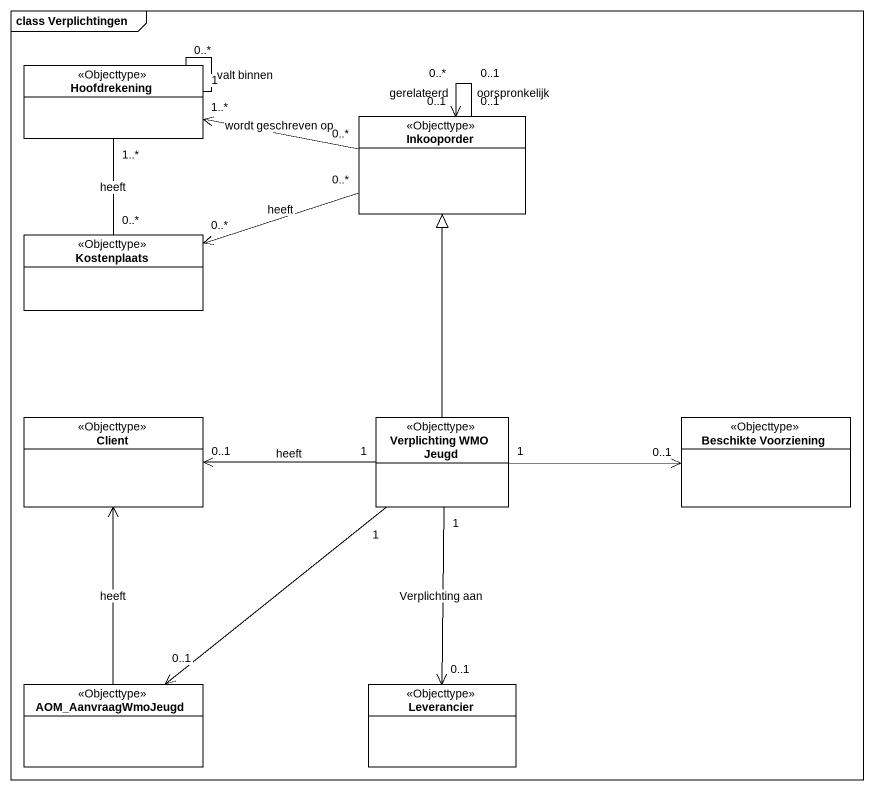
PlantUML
@startuml
mainframe class Verplichtingen
hide circle
hide empty members
class Hoofdrekening <<Objecttype>>
class Inkooporder <<Objecttype>>
class Kostenplaats <<Objecttype>>
class Client <<Objecttype>>
class "Verplichting WMO Jeugd" as Verplichting_WMO_Jeugd <<Objecttype>>
class "Beschikte Voorziening" as Beschikte_Voorziening <<Objecttype>>
class AOM_AanvraagWmoJeugd <<Objecttype>>
class Leverancier <<Objecttype>>
Hoofdrekening "1" -- "0..*" Hoofdrekening : valt binnen
Hoofdrekening "1..*" -- "0..*" Kostenplaats : heeft
Inkooporder "0..*" -left-> "1..*" Hoofdrekening : wordt geschreven op
Inkooporder "0..1" --> "0..1" Inkooporder : oorspronkelijk
Inkooporder "0..1" --> "0..*" Inkooporder : gerelateerd
Kostenplaats "0..*" <-right- "0..*" Inkooporder : heeft
Verplichting_WMO_Jeugd -up-|> Inkooporder
Verplichting_WMO_Jeugd "1" -left-> "0..1" Client : heeft
Verplichting_WMO_Jeugd "1" -right-> "0..1" Beschikte_Voorziening
Verplichting_WMO_Jeugd "1" --> "0..1" AOM_AanvraagWmoJeugd
Verplichting_WMO_Jeugd "1" --> "0..1" Leverancier : Verplichting aan
AOM_AanvraagWmoJeugd -up-> Client : heeft
@enduml
